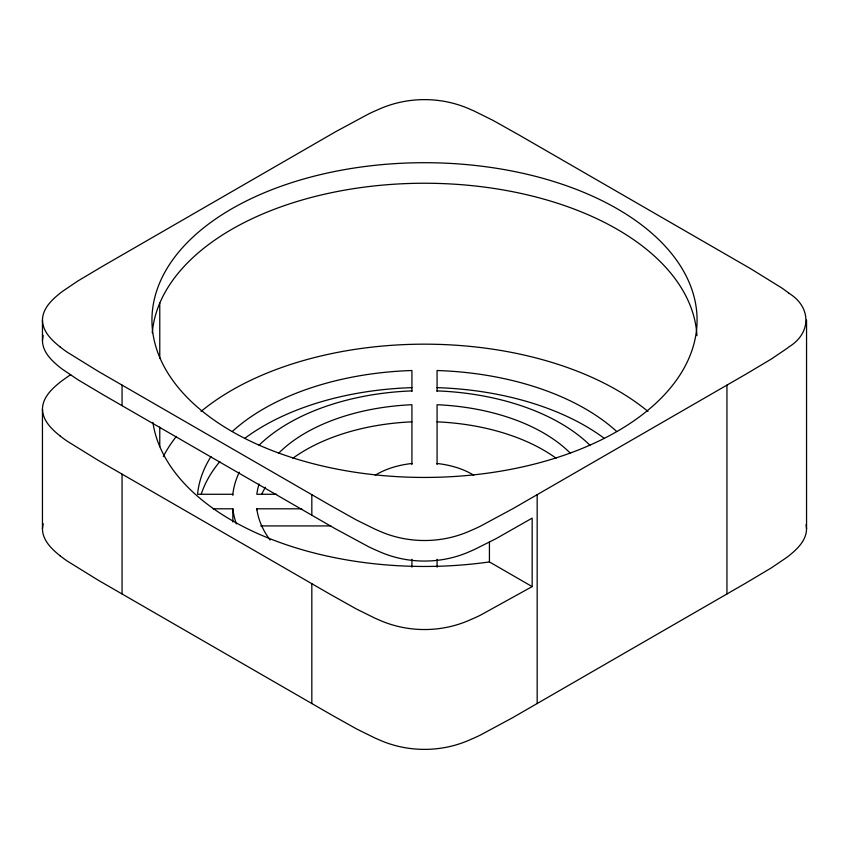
<?xml version="1.0" encoding="UTF-8"?>
<svg xmlns="http://www.w3.org/2000/svg" width="849" height="849" viewBox="0 0 849 849"><rect width="100%" height="100%" fill="white"/><g stroke="black" fill="none" stroke-linecap="round" stroke-linejoin="round"><path stroke-width="1.27" d="M159.771 358.437L159.771 303.125M788.976 293.255A185.835 107.292 0 0 0 781.802 287.981L750.781 268.793L519.386 135.193L492.876 120.303L474.029 110.986A163.05 94.133 0 0 0 470.93 109.648C441.767 96.277 407.244 96.277 378.07 109.648A185.835 107.292 0 0 0 368.922 113.787L335.695 131.691L102.623 266.246L77.811 281.019L62.359 291.472A163.05 94.133 0 0 0 60.035 293.266C51.683 299.952 42.63 308.59 42.45 320.073L42.45 340.619C42.63 352.091 51.683 360.729 60.035 367.426A163.22 94.239 0 0 0 62.359 369.209L77.811 379.662L103.44 394.923L334.591 528.354L368.922 546.905A185.835 107.292 0 0 0 378.06 551.043C407.244 564.394 441.756 564.405 470.93 551.033A163.22 94.239 0 0 0 474.029 549.696L495.816 538.797L532.164 518.123L532.164 586.606L489.427 561.932L489.427 542.171M42.45 340.619L43.15 335.334M60.035 555.734C51.683 549.048 42.63 540.41 42.45 528.927L42.45 409.091C42.63 397.608 51.683 388.969 60.035 382.283A163.05 94.133 0 0 1 62.359 380.49L70.722 374.6M42.45 528.927L43.15 523.653M788.965 293.266C811.538 307.02 811.527 333.116 788.965 346.88A163.05 94.133 0 0 1 786.641 348.663L771.189 359.127L746.377 373.9L513.305 508.445L480.078 526.359A185.835 107.292 0 0 1 470.94 530.498C441.756 543.848 407.244 543.859 378.07 530.487A163.05 94.133 0 0 1 374.971 529.15L356.124 519.843L329.614 504.953L98.219 371.342L67.198 352.165A185.835 107.292 0 0 1 60.024 346.88M806.55 320.073L806.55 528.927C806.37 540.41 797.317 549.048 788.965 555.734A163.05 94.133 0 0 1 786.641 557.528L771.189 567.981L745.56 583.231L512.202 717.936L480.078 735.223A185.835 107.292 0 0 1 470.94 739.362C441.756 752.713 407.244 752.723 378.07 739.352A163.05 94.133 0 0 1 374.971 738.014L356.856 729.089L331.269 714.762L98.219 580.207L67.198 561.019A185.835 107.292 0 0 1 60.024 555.745M532.164 586.606L480.078 615.376A185.835 107.292 0 0 1 470.94 619.515C441.756 632.876 407.244 632.887 378.07 619.515A163.05 94.133 0 0 1 374.971 618.178L356.124 608.86L329.614 593.971L98.219 460.36L67.198 441.183A185.835 107.292 0 0 1 60.024 435.908M239.312 472.15A192.054 110.879 0 0 0 232.849 494.277L197.562 494.277A227.288 131.224 0 0 1 210.977 456.582M276.647 494.277L256.812 494.277A168.155 97.083 0 0 1 259.115 483.972M213.248 508.806L232.849 508.806A192.054 110.879 0 0 0 236.383 523.897M256.812 509.867L256.812 508.806L301.756 508.806M260.781 525.924L330.834 525.924M60.035 346.88C51.683 340.194 42.63 331.545 42.45 320.073M60.035 435.898C51.683 429.212 42.63 420.573 42.45 409.091M806.083 524.608L806.55 528.927M726.946 385.128L726.946 593.982M537.173 494.691L537.173 703.545M437.076 391.463L437.076 370.514A227.288 131.224 0 0 1 616.639 431.441M437.076 464.562L437.076 404.729A168.155 97.083 0 0 1 570.507 453.377M437.076 559.321L437.076 567.153M411.924 391.463L411.924 370.514A227.288 131.224 0 0 0 232.361 431.441M411.924 464.562L411.924 404.729A168.155 97.083 0 0 0 278.493 453.377M411.924 559.321L411.924 567.153M311.827 494.691L311.827 515.237M311.827 583.709L311.827 703.545M232.849 494.277L232.849 495.349M232.849 508.806L232.849 521.976M159.771 427.068L159.771 446.723M122.054 385.128L122.054 405.663M122.054 474.145L122.054 593.982M489.427 561.932A272.571 157.373 0 0 1 152.905 422.377M163.305 456.539A272.571 157.373 0 0 1 176.38 436.386M201.054 411.415A272.571 157.373 0 0 1 647.967 411.436M152.258 332.84A272.571 157.373 0 0 1 426.898 183.246A272.571 157.373 0 0 1 696.933 335.61M201.245 494.076A227.288 131.224 0 0 1 219.849 461.58M245.043 438.126A227.288 131.224 0 0 1 411.924 387.643M437.076 387.643A227.288 131.224 0 0 1 603.957 438.126M259.062 445.216A192.054 110.879 0 0 1 411.924 390.89M437.076 390.89A192.054 110.879 0 0 1 589.938 445.216M375.269 475.217A67.092 38.736 0 0 1 411.924 463.49M437.076 463.49A67.092 38.736 0 0 1 473.731 475.217M261.779 494.16A168.155 97.083 0 0 1 265.397 487.23M292.926 458.205A168.155 97.083 0 0 1 411.924 421.847M437.076 421.847A168.155 97.083 0 0 1 556.074 458.205M270.109 540.017A168.155 97.083 0 0 1 256.812 508.806M264.559 447.497A272.571 157.373 0 0 0 695.618 336.321A272.571 157.373 0 0 0 313.323 176.39A272.571 157.373 0 0 0 264.559 447.497"/></g></svg>
